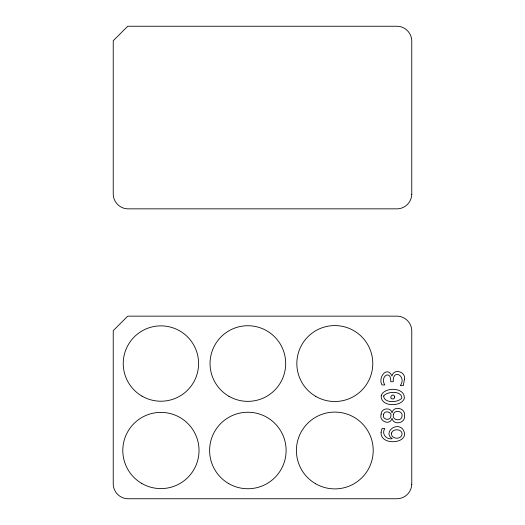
<?xml version="1.0" encoding="UTF-8"?>
<svg xmlns="http://www.w3.org/2000/svg" width="525" height="525" viewBox="0 0 525 525"><rect width="100%" height="100%" fill="white"/><g stroke="black" fill="none" stroke-linecap="round" stroke-linejoin="round"><path stroke-width="0.79" d="M404.447 379.299L403.325 385.639L400.293 385.639C407.092 376.346 392.648 367.828 393.225 381.747L390.718 381.747C391.355 369.055 379.378 376.491 384.858 384.956L382.056 384.956C377.56 377.738 387.069 365.256 391.958 375.998C393.658 368.123 406.087 371.582 404.447 379.299M381.098 432.357C379.975 446.965 413.129 443.441 402.439 428.722C395.515 422.008 383.073 432.836 392.247 438.664C386.249 440.002 381.288 433.598 384.799 428.525L381.99 428.525L381.098 432.357M381.183 414.1C378.505 421.312 390.2 426.018 392.05 418.241C393.363 425.906 405.904 423.229 404.447 415.59C405.91 407.964 393.356 405.248 392.05 412.926C390.974 406.816 381.202 407.991 381.183 414.1M383.499 414.724C381.911 419.567 390.259 421.28 390.856 416.45C392.457 411.58 384.103 409.9 383.499 414.724M393.389 414.638C391.689 420.19 401.198 421.969 401.986 416.542C403.692 410.983 394.157 409.192 393.389 414.638M391.584 433.007C390.305 438.92 400.66 440.101 401.973 434.877C403.331 429.004 392.844 427.954 391.584 433.007M394.715 397.031L394.144 398.442A1.936 1.936 0 0 1 393.113 398.974C387.47 398.974 393.632 391.525 394.715 397.031M381.268 395.305C379.805 406.783 400.68 407.466 404.257 398.692C405.727 387.214 384.845 386.518 381.268 395.305M383.644 396.001C384.011 403.515 398.291 402.787 401.887 397.996C401.527 390.475 387.227 391.197 383.644 396.001M411.764 194.355C411.607 202.145 405.064 208.688 397.274 208.845L127.726 208.845C119.936 208.688 113.393 202.145 113.236 194.355L113.236 40.74L127.726 26.25L397.274 26.25C405.064 26.408 411.607 32.95 411.764 40.74L411.764 194.355M411.764 484.26C411.607 492.05 405.064 498.592 397.274 498.75L127.726 498.75C119.936 498.592 113.393 492.05 113.236 484.26L113.236 330.645L127.726 316.155L397.274 316.155C405.064 316.312 411.607 322.855 411.764 330.645L411.764 484.26M315.61 483.748A38.404 38.404 0 0 0 373.216 450.496A38.404 38.404 0 0 0 315.61 417.237A38.404 38.404 0 0 0 315.61 483.748M141.855 483.499A38.115 38.115 0 0 0 199.027 450.496A38.115 38.115 0 0 0 141.855 417.487A38.115 38.115 0 0 0 141.855 483.499M228.736 483.623A38.259 38.259 0 0 0 286.118 450.496A38.259 38.259 0 0 0 228.736 417.362A38.259 38.259 0 0 0 228.736 483.623M228.952 396.296A37.826 37.826 0 0 0 285.685 363.543A37.826 37.826 0 0 0 228.952 330.789A37.826 37.826 0 0 0 228.952 396.296M315.827 396.428A37.971 37.971 0 0 0 372.783 363.543A37.971 37.971 0 0 0 315.827 330.665A37.971 37.971 0 0 0 315.827 396.428M142.078 396.172A37.675 37.675 0 0 0 198.594 363.543A37.675 37.675 0 0 0 142.078 330.914A37.675 37.675 0 0 0 142.078 396.172"/></g></svg>
